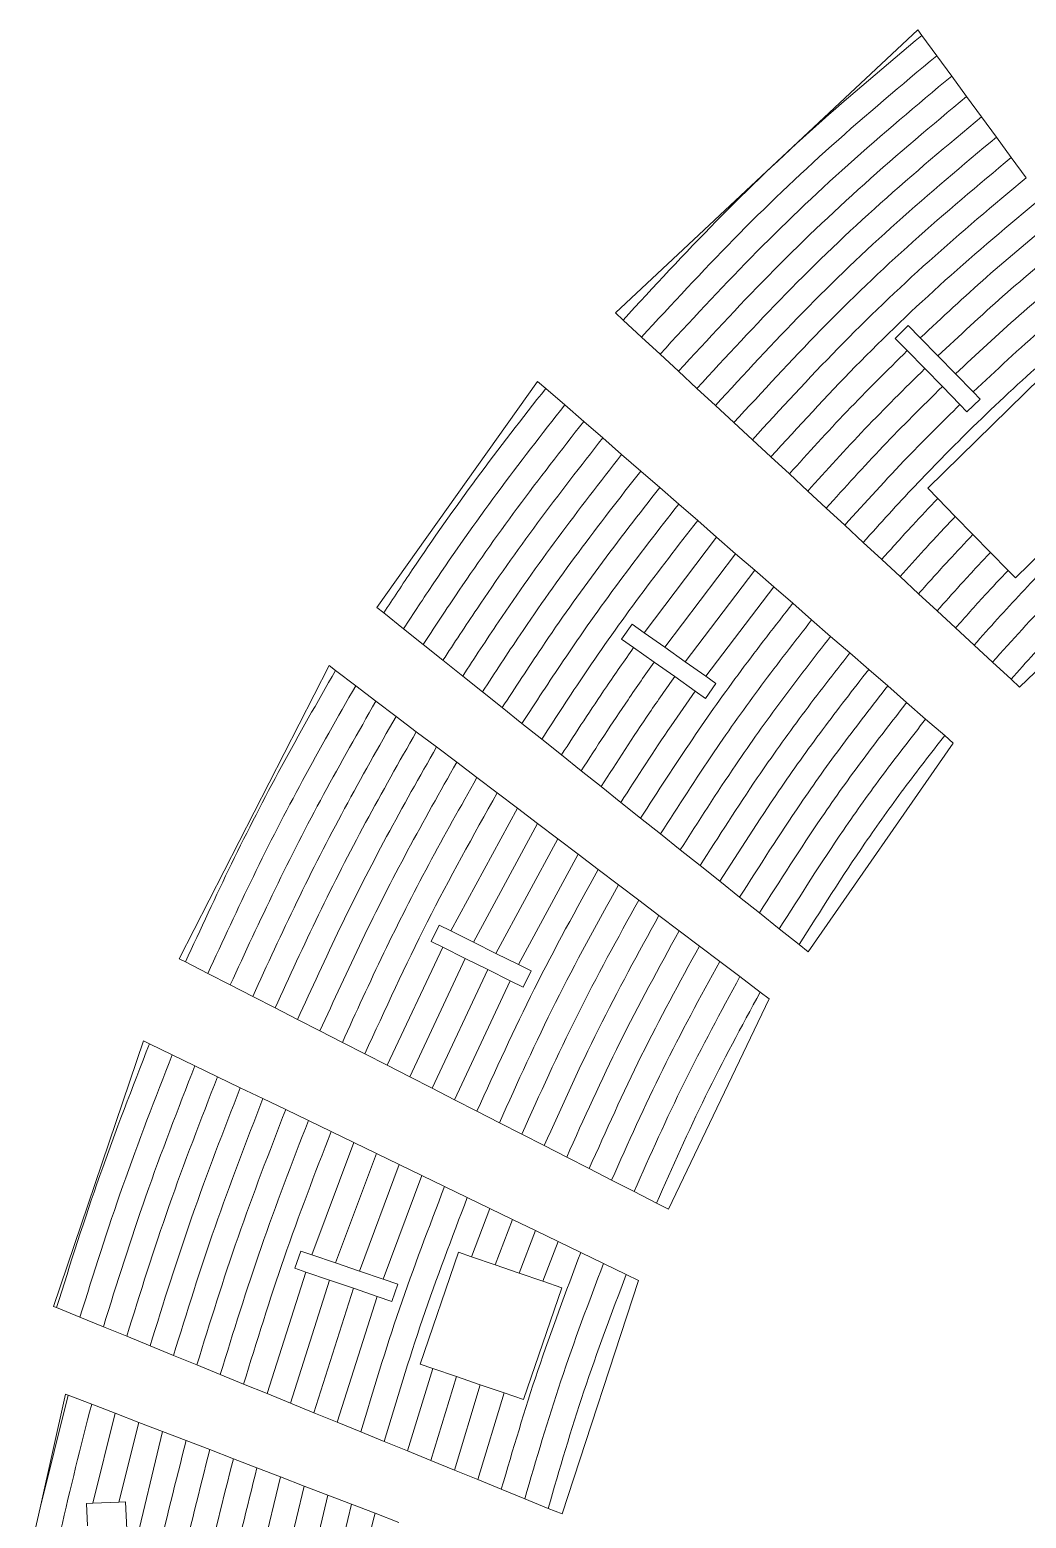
# Model space of a CAD drawing. Header units: millimetres. Extents: x -2136 to 2622, y -2915 to 1925.
# Drawn here: x -1646.4 to -1482.1, y -2091.1 to -1845.8 of the extents above; entities that cross this region are included whole.
import ezdxf

# ---------------------------------------------------------------- set-up
doc = ezdxf.new("R2010")
doc.units = ezdxf.units.MM

msp = doc.modelspace()

# ---------------------------------------------------------------- linework, layer by layer
at = {"color": 7, "linetype": 'Continuous', "lineweight": 15}
for p, q in [((-1549.87, -1892.46), (-1500.02, -1845.82)), ((-1500.02, -1845.82), (-1499.35, -1846.74)), ((-1496.89, -1850.09), (-1499.35, -1846.74)), ((-1496.89, -1850.09), (-1494.43, -1853.44)), ((-1491.97, -1856.8), (-1494.43, -1853.44)), ((-1491.97, -1856.8), (-1489.51, -1860.15)), ((-1487.06, -1863.5), (-1489.51, -1860.15)), ((-1487.06, -1863.5), (-1484.6, -1866.85)), ((-1482.14, -1870.2), (-1484.6, -1866.85)), ((-1548.59, -1893.64), (-1549.87, -1892.46)), ((-1548.59, -1893.64), (-1545.55, -1896.45)), ((-1501.58, -1894.57), (-1503.73, -1896.67)), ((-1499.6, -1896.6), (-1501.58, -1894.57)), ((-1542.5, -1899.27), (-1545.55, -1896.45)), ((-1503.73, -1896.67), (-1501.76, -1898.68)), ((-1499.6, -1896.6), (-1496.7, -1899.57)), ((-1542.5, -1899.27), (-1539.46, -1902.09)), ((-1498.86, -1901.65), (-1501.76, -1898.68)), ((-1498.38, -1921.35), (-1477.03, -1900.49)), ((-1493.81, -1902.53), (-1496.7, -1899.57)), ((-1536.42, -1904.91), (-1539.46, -1902.09)), ((-1498.86, -1901.65), (-1495.97, -1904.61)), ((-1493.81, -1902.53), (-1490.91, -1905.5)), ((-1589.21, -1941), (-1562.68, -1903.75)), ((-1562.68, -1903.75), (-1561.35, -1904.91)), ((-1558.22, -1907.64), (-1561.35, -1904.91)), ((-1536.42, -1904.91), (-1533.37, -1907.73)), ((-1493.07, -1907.58), (-1495.97, -1904.61)), ((-1558.22, -1907.64), (-1555.09, -1910.36)), ((-1530.33, -1910.55), (-1533.37, -1907.73)), ((-1493.07, -1907.58), (-1491.91, -1908.77)), ((-1491.91, -1908.77), (-1489.76, -1906.67)), ((-1489.76, -1906.67), (-1490.91, -1905.5)), ((-1551.96, -1913.08), (-1555.09, -1910.36)), ((-1530.33, -1910.55), (-1527.28, -1913.36)), ((-1551.96, -1913.08), (-1548.83, -1915.81)), ((-1524.24, -1916.18), (-1527.28, -1913.36)), ((-1462.58, -1915.27), (-1483.93, -1936.14)), ((-1545.69, -1918.53), (-1548.83, -1915.81)), ((-1524.24, -1916.18), (-1521.19, -1919)), ((-1545.69, -1918.53), (-1542.56, -1921.26)), ((-1518.15, -1921.82), (-1521.19, -1919)), ((-1446.59, -1918.67), (-1483.23, -1954.14)), ((-1539.43, -1923.98), (-1542.56, -1921.26)), ((-1518.15, -1921.82), (-1515.1, -1924.64)), ((-1496.73, -1923.04), (-1498.38, -1921.35)), ((-1539.43, -1923.98), (-1536.3, -1926.7)), ((-1512.06, -1927.46), (-1515.1, -1924.64)), ((-1493.83, -1926), (-1496.73, -1923.04)), ((-1533.17, -1929.43), (-1536.3, -1926.7)), ((-1512.06, -1927.46), (-1509.01, -1930.28)), ((-1490.94, -1928.97), (-1493.83, -1926)), ((-1533.17, -1929.43), (-1545.11, -1945.18)), ((-1533.17, -1929.43), (-1530.04, -1932.15)), ((-1488.04, -1931.94), (-1490.94, -1928.97)), ((-1541.73, -1947.57), (-1530.04, -1932.15)), ((-1526.9, -1934.88), (-1530.04, -1932.15)), ((-1505.97, -1933.09), (-1509.01, -1930.28)), ((-1485.14, -1934.9), (-1488.04, -1931.94)), ((-1526.9, -1934.88), (-1538.34, -1949.96)), ((-1526.9, -1934.88), (-1523.77, -1937.6)), ((-1505.97, -1933.09), (-1502.92, -1935.91)), ((-1483.93, -1936.14), (-1485.14, -1934.9)), ((-1499.88, -1938.73), (-1502.92, -1935.91)), ((-1534.96, -1952.34), (-1523.77, -1937.6)), ((-1520.64, -1940.32), (-1523.77, -1937.6)), ((-1499.88, -1938.73), (-1496.83, -1941.55)), ((-1588.06, -1941.91), (-1589.21, -1941)), ((-1588.06, -1941.91), (-1584.8, -1944.51)), ((-1520.64, -1940.32), (-1517.51, -1943.05)), ((-1493.78, -1944.37), (-1496.83, -1941.55)), ((-1581.54, -1947.11), (-1584.8, -1944.51)), ((-1547.1, -1943.77), (-1548.83, -1946.22)), ((-1545.11, -1945.18), (-1547.1, -1943.77)), ((-1514.38, -1945.77), (-1517.51, -1943.05)), ((-1493.78, -1944.37), (-1490.74, -1947.19)), ((-1581.54, -1947.11), (-1578.29, -1949.71)), ((-1548.83, -1946.22), (-1546.86, -1947.62)), ((-1545.11, -1945.18), (-1541.73, -1947.57)), ((-1514.38, -1945.77), (-1511.24, -1948.5)), ((-1543.47, -1950.01), (-1546.86, -1947.62)), ((-1538.34, -1949.96), (-1541.73, -1947.57)), ((-1508.11, -1951.22), (-1511.24, -1948.5)), ((-1487.69, -1950.01), (-1490.74, -1947.19)), ((-1621.78, -1998.88), (-1597.07, -1950.58)), ((-1597.07, -1950.58), (-1596, -1951.38)), ((-1592.67, -1953.9), (-1596, -1951.38)), ((-1575.03, -1952.31), (-1578.29, -1949.71)), ((-1543.47, -1950.01), (-1540.09, -1952.4)), ((-1538.34, -1949.96), (-1534.96, -1952.34)), ((-1508.11, -1951.22), (-1504.98, -1953.94)), ((-1487.69, -1950.01), (-1484.65, -1952.83)), ((-1592.67, -1953.9), (-1589.34, -1956.42)), ((-1575.03, -1952.31), (-1571.77, -1954.91)), ((-1536.7, -1954.78), (-1540.09, -1952.4)), ((-1535.01, -1955.98), (-1533.28, -1953.52)), ((-1533.28, -1953.52), (-1534.96, -1952.34)), ((-1501.85, -1956.67), (-1504.98, -1953.94)), ((-1483.23, -1954.14), (-1484.65, -1952.83)), ((-1586.01, -1958.94), (-1589.34, -1956.42)), ((-1568.52, -1957.5), (-1571.77, -1954.91)), ((-1536.7, -1954.78), (-1535.01, -1955.98)), ((-1501.85, -1956.67), (-1498.72, -1959.39)), ((-1586.01, -1958.94), (-1582.68, -1961.47)), ((-1568.52, -1957.5), (-1565.26, -1960.1)), ((-1495.58, -1962.12), (-1498.72, -1959.39)), ((-1579.35, -1963.99), (-1582.68, -1961.47)), ((-1562, -1962.7), (-1565.26, -1960.1)), ((-1579.35, -1963.99), (-1576.02, -1966.51)), ((-1562, -1962.7), (-1558.74, -1965.3)), ((-1494.17, -1963.34), (-1518.09, -1997.73)), ((-1495.58, -1962.12), (-1494.17, -1963.34)), ((-1572.68, -1969.03), (-1576.02, -1966.51)), ((-1555.48, -1967.91), (-1558.74, -1965.3)), ((-1572.68, -1969.03), (-1569.35, -1971.55)), ((-1555.48, -1967.91), (-1552.22, -1970.51)), ((-1566.02, -1974.07), (-1569.35, -1971.55)), ((-1548.96, -1973.11), (-1552.22, -1970.51)), ((-1566.02, -1974.07), (-1576.98, -1994.3)), ((-1566.02, -1974.07), (-1562.69, -1976.6)), ((-1548.96, -1973.11), (-1545.7, -1975.71)), ((-1573.27, -1996.15), (-1562.69, -1976.6)), ((-1559.35, -1979.12), (-1562.69, -1976.6)), ((-1542.43, -1978.31), (-1545.7, -1975.71)), ((-1542.43, -1978.31), (-1539.17, -1980.92)), ((-1559.35, -1979.12), (-1569.56, -1998)), ((-1559.35, -1979.12), (-1556.02, -1981.64)), ((-1535.91, -1983.52), (-1539.17, -1980.92)), ((-1565.85, -1999.84), (-1556.02, -1981.64)), ((-1552.68, -1984.16), (-1556.02, -1981.64)), ((-1535.91, -1983.52), (-1532.64, -1986.12)), ((-1552.68, -1984.16), (-1549.35, -1986.69)), ((-1529.38, -1988.73), (-1532.64, -1986.12)), ((-1546.02, -1989.21), (-1549.35, -1986.69)), ((-1529.38, -1988.73), (-1526.11, -1991.34)), ((-1546.02, -1989.21), (-1542.68, -1991.73)), ((-1578.89, -1993.35), (-1580.23, -1996.03)), ((-1576.98, -1994.3), (-1578.89, -1993.35)), ((-1539.34, -1994.26), (-1542.68, -1991.73)), ((-1522.84, -1993.94), (-1526.11, -1991.34)), ((-1580.23, -1996.03), (-1578.33, -1996.98)), ((-1576.98, -1994.3), (-1573.27, -1996.15)), ((-1569.56, -1998), (-1573.27, -1996.15)), ((-1539.34, -1994.26), (-1536.01, -1996.78)), ((-1522.84, -1993.94), (-1519.58, -1996.55)), ((-1578.33, -1996.98), (-1587.47, -2016.43)), ((-1574.62, -1998.83), (-1578.33, -1996.98)), ((-1569.56, -1998), (-1565.85, -1999.84)), ((-1532.67, -1999.31), (-1536.01, -1996.78)), ((-1518.09, -1997.73), (-1519.58, -1996.55)), ((-1620.73, -1999.41), (-1621.78, -1998.88)), ((-1620.73, -1999.41), (-1617.04, -2001.3)), ((-1583.77, -2018.32), (-1574.62, -1998.83)), ((-1570.91, -2000.67), (-1580.08, -2020.21)), ((-1574.62, -1998.83), (-1570.91, -2000.67)), ((-1567.2, -2002.52), (-1570.91, -2000.67)), ((-1563.75, -2000.89), (-1565.85, -1999.84)), ((-1565.09, -2003.57), (-1563.75, -2000.89)), ((-1532.67, -1999.31), (-1529.33, -2001.83)), ((-1613.34, -2003.19), (-1617.04, -2001.3)), ((-1613.34, -2003.19), (-1609.65, -2005.09)), ((-1576.38, -2022.11), (-1567.2, -2002.52)), ((-1567.2, -2002.52), (-1565.09, -2003.57)), ((-1526, -2004.36), (-1529.33, -2001.83)), ((-1605.95, -2006.98), (-1609.65, -2005.09)), ((-1524.52, -2005.48), (-1541.09, -2040.16)), ((-1526, -2004.36), (-1524.52, -2005.48)), ((-1605.95, -2006.98), (-1602.26, -2008.87)), ((-1598.56, -2010.76), (-1602.26, -2008.87)), ((-1598.56, -2010.76), (-1594.86, -2012.65)), ((-1642.48, -2056.16), (-1627.67, -2012.39)), ((-1627.67, -2012.39), (-1626.66, -2012.88)), ((-1622.92, -2014.69), (-1626.66, -2012.88)), ((-1591.17, -2014.54), (-1594.86, -2012.65)), ((-1622.92, -2014.69), (-1619.18, -2016.5)), ((-1591.17, -2014.54), (-1587.47, -2016.43)), ((-1615.44, -2018.31), (-1619.18, -2016.5)), ((-1583.77, -2018.32), (-1587.47, -2016.43)), ((-1615.44, -2018.31), (-1611.7, -2020.12)), ((-1607.96, -2021.93), (-1611.7, -2020.12)), ((-1583.77, -2018.32), (-1580.08, -2020.21)), ((-1576.38, -2022.11), (-1580.08, -2020.21)), ((-1607.96, -2021.93), (-1604.21, -2023.74)), ((-1576.38, -2022.11), (-1572.68, -2024)), ((-1600.47, -2025.55), (-1604.21, -2023.74)), ((-1600.47, -2025.55), (-1596.73, -2027.36)), ((-1568.98, -2025.89), (-1572.68, -2024)), ((-1592.99, -2029.17), (-1596.73, -2027.36)), ((-1568.98, -2025.89), (-1565.29, -2027.78)), ((-1561.59, -2029.67), (-1565.29, -2027.78)), ((-1592.99, -2029.17), (-1599.91, -2047.65)), ((-1592.99, -2029.17), (-1589.25, -2030.99)), ((-1561.59, -2029.67), (-1557.89, -2031.57)), ((-1595.99, -2049), (-1589.25, -2030.99)), ((-1585.51, -2032.8), (-1592.07, -2050.34)), ((-1585.51, -2032.8), (-1589.25, -2030.99)), ((-1585.51, -2032.8), (-1581.76, -2034.61)), ((-1554.19, -2033.46), (-1557.89, -2031.57)), ((-1588.15, -2051.69), (-1581.76, -2034.61)), ((-1578.02, -2036.42), (-1581.76, -2034.61)), ((-1554.19, -2033.46), (-1550.49, -2035.35)), ((-1546.79, -2037.24), (-1550.49, -2035.35)), ((-1578.02, -2036.42), (-1574.28, -2038.23)), ((-1546.79, -2037.24), (-1543.09, -2039.14)), ((-1570.54, -2040.04), (-1574.28, -2038.23)), ((-1570.54, -2040.04), (-1573.59, -2047.97)), ((-1570.54, -2040.04), (-1566.8, -2041.85)), ((-1541.09, -2040.16), (-1543.09, -2039.14)), ((-1569.66, -2049.31), (-1566.8, -2041.85)), ((-1563.05, -2043.66), (-1566.8, -2041.85)), ((-1563.05, -2043.66), (-1565.74, -2050.66)), ((-1563.05, -2043.66), (-1559.31, -2045.47)), ((-1601.73, -2047.03), (-1602.71, -2049.87)), ((-1599.91, -2047.65), (-1601.73, -2047.03)), ((-1599.91, -2047.65), (-1595.99, -2049)), ((-1582.04, -2065.67), (-1575.71, -2047.24)), ((-1575.71, -2047.24), (-1573.59, -2047.97)), ((-1561.82, -2052), (-1559.31, -2045.47)), ((-1555.57, -2047.28), (-1559.31, -2045.47)), ((-1555.57, -2047.28), (-1551.83, -2049.09)), ((-1602.71, -2049.87), (-1600.89, -2050.49)), ((-1592.07, -2050.34), (-1595.99, -2049)), ((-1573.59, -2047.97), (-1569.66, -2049.31)), ((-1569.66, -2049.31), (-1565.74, -2050.66)), ((-1548.08, -2050.9), (-1551.83, -2049.09)), ((-1600.89, -2050.49), (-1607.28, -2070.52)), ((-1603.42, -2072.1), (-1596.97, -2051.83)), ((-1596.97, -2051.83), (-1600.89, -2050.49)), ((-1596.97, -2051.83), (-1593.05, -2053.18)), ((-1592.07, -2050.34), (-1588.15, -2051.69)), ((-1585.73, -2052.52), (-1588.15, -2051.69)), ((-1586.7, -2055.36), (-1585.73, -2052.52)), ((-1565.74, -2050.66), (-1561.82, -2052)), ((-1561.82, -2052), (-1558.69, -2053.08)), ((-1546.08, -2051.87), (-1558.66, -2090.36)), ((-1548.08, -2050.9), (-1546.08, -2051.87)), ((-1593.05, -2053.18), (-1599.56, -2073.67)), ((-1595.7, -2075.25), (-1589.13, -2054.52)), ((-1589.13, -2054.52), (-1593.05, -2053.18)), ((-1589.13, -2054.52), (-1586.7, -2055.36)), ((-1558.69, -2053.08), (-1565.01, -2071.51)), ((-1641.98, -2056.36), (-1642.48, -2056.16)), ((-1641.98, -2056.36), (-1638.13, -2057.93)), ((-1634.27, -2059.51), (-1638.13, -2057.93)), ((-1634.27, -2059.51), (-1630.42, -2061.08)), ((-1626.56, -2062.65), (-1630.42, -2061.08)), ((-1626.56, -2062.65), (-1622.71, -2064.23)), ((-1618.85, -2065.8), (-1622.71, -2064.23)), ((-1618.85, -2065.8), (-1614.99, -2067.37)), ((-1579.98, -2066.38), (-1584.12, -2079.97)), ((-1579.98, -2066.38), (-1582.04, -2065.67)), ((-1576.06, -2067.72), (-1579.98, -2066.38)), ((-1611.14, -2068.95), (-1614.99, -2067.37)), ((-1611.14, -2068.95), (-1607.28, -2070.52)), ((-1580.26, -2081.55), (-1576.06, -2067.72)), ((-1572.14, -2069.07), (-1576.4, -2083.12)), ((-1572.14, -2069.07), (-1576.06, -2067.72)), ((-1568.22, -2070.41), (-1572.14, -2069.07)), ((-1644.7, -2089.32), (-1640.53, -2070.59)), ((-1644.7, -2089.32), (-1640.08, -2070.76)), ((-1640.53, -2070.59), (-1640.08, -2070.76)), ((-1636.19, -2072.26), (-1640.08, -2070.76)), ((-1603.42, -2072.1), (-1607.28, -2070.52)), ((-1603.42, -2072.1), (-1599.56, -2073.67)), ((-1572.54, -2084.7), (-1568.22, -2070.41)), ((-1565.01, -2071.51), (-1568.22, -2070.41)), ((-1636.19, -2072.26), (-1632.3, -2073.76)), ((-1636.01, -2088.58), (-1632.3, -2073.76)), ((-1628.41, -2075.26), (-1632.3, -2073.76)), ((-1595.7, -2075.25), (-1599.56, -2073.67)), ((-1628.41, -2075.26), (-1631.71, -2088.4)), ((-1630.52, -2101.98), (-1624.51, -2076.76)), ((-1628.41, -2075.26), (-1624.51, -2076.76)), ((-1620.62, -2078.25), (-1624.51, -2076.76)), ((-1595.7, -2075.25), (-1591.84, -2076.82)), ((-1587.98, -2078.4), (-1591.84, -2076.82)), ((-1620.62, -2078.25), (-1616.73, -2079.75)), ((-1587.98, -2078.4), (-1584.12, -2079.97)), ((-1612.84, -2081.25), (-1616.73, -2079.75)), ((-1612.84, -2081.25), (-1608.94, -2082.75)), ((-1580.26, -2081.55), (-1584.12, -2079.97)), ((-1580.26, -2081.55), (-1576.4, -2083.12)), ((-1605.05, -2084.25), (-1609.22, -2101.55)), ((-1605.05, -2084.25), (-1608.94, -2082.75)), ((-1605.05, -2084.25), (-1601.16, -2085.75)), ((-1572.54, -2084.7), (-1576.4, -2083.12)), ((-1605.17, -2102.43), (-1601.16, -2085.75)), ((-1597.26, -2087.25), (-1601.16, -2085.75)), ((-1572.54, -2084.7), (-1568.67, -2086.28)), ((-1564.81, -2087.85), (-1568.67, -2086.28)), ((-1644.7, -2089.32), (-1646.4, -2096.97)), ((-1637.04, -2088.62), (-1636.01, -2088.58)), ((-1636.88, -2092.32), (-1637.04, -2088.62)), ((-1636.01, -2088.58), (-1631.71, -2088.4)), ((-1631.71, -2088.4), (-1630.61, -2088.35)), ((-1630.61, -2088.35), (-1630.42, -2092.9)), ((-1597.26, -2087.25), (-1601.12, -2103.31)), ((-1597.26, -2087.25), (-1593.37, -2088.75)), ((-1597.07, -2104.18), (-1593.37, -2088.75)), ((-1589.48, -2090.25), (-1593.37, -2088.75)), ((-1564.81, -2087.85), (-1560.94, -2089.43)), ((-1589.48, -2090.25), (-1585.58, -2091.75)), ((-1558.66, -2090.36), (-1560.94, -2089.43))]:
    msp.add_line(p, q, dxfattribs=at)
for points, knots in [([(-1548.59, -1893.64), (-1543.53, -1888.16), (-1533.33, -1877.13), (-1516.92, -1861.44), (-1505.23, -1851.67), (-1499.35, -1846.74)], [0, 0, 0, 0, 0.328725, 0.66179, 1, 1, 1, 1]), ([(-1496.89, -1850.09), (-1502.7, -1854.96), (-1514.25, -1864.62), (-1530.47, -1880.13), (-1540.54, -1891.04), (-1545.55, -1896.45)], [0, 0, 0, 0, 0.338088, 0.671156, 1, 1, 1, 1]), ([(-1542.5, -1899.27), (-1537.56, -1893.92), (-1527.61, -1883.13), (-1511.58, -1867.8), (-1500.17, -1858.25), (-1494.43, -1853.44)], [0, 0, 0, 0, 0.328967, 0.662037, 1, 1, 1, 1]), ([(-1491.97, -1856.8), (-1497.65, -1861.55), (-1508.91, -1870.98), (-1524.74, -1886.13), (-1534.57, -1896.79), (-1539.46, -1902.09)], [0, 0, 0, 0, 0.337832, 0.670905, 1, 1, 1, 1]), ([(-1536.42, -1904.91), (-1531.59, -1899.67), (-1521.88, -1889.13), (-1506.24, -1874.16), (-1495.12, -1864.84), (-1489.51, -1860.15)], [0, 0, 0, 0, 0.329228, 0.662303, 1, 1, 1, 1]), ([(-1487.06, -1863.5), (-1492.59, -1868.13), (-1503.57, -1877.33), (-1519.01, -1892.13), (-1528.6, -1902.55), (-1533.37, -1907.73)], [0, 0, 0, 0, 0.337558, 0.670636, 1, 1, 1, 1]), ([(-1530.33, -1910.55), (-1525.62, -1905.43), (-1516.15, -1895.13), (-1500.9, -1880.51), (-1490.06, -1871.42), (-1484.6, -1866.85)], [0, 0, 0, 0, 0.329506, 0.662586, 1, 1, 1, 1]), ([(-1482.14, -1870.2), (-1487.53, -1874.72), (-1498.24, -1883.69), (-1513.29, -1898.13), (-1522.63, -1908.3), (-1527.28, -1913.36)], [0, 0, 0, 0, 0.337264, 0.670347, 1, 1, 1, 1]), ([(-1524.24, -1916.18), (-1519.65, -1911.18), (-1510.42, -1901.13), (-1495.57, -1886.87), (-1485, -1878.01), (-1479.68, -1873.55)], [0, 0, 0, 0, 0.3298046, 0.6628913, 1, 1, 1, 1]), ([(-1477.22, -1876.91), (-1481.07, -1880.09), (-1488.73, -1886.42), (-1495.99, -1893.22), (-1499.6, -1896.6)], [0, 0, 0, 0, 0.502299, 1, 1, 1, 1]), ([(-1496.7, -1899.57), (-1493.16, -1896.25), (-1486.05, -1889.59), (-1478.54, -1883.38), (-1474.76, -1880.26)], [0, 0, 0, 0, 0.497802, 1, 1, 1, 1]), ([(-1472.31, -1883.61), (-1476, -1886.67), (-1483.36, -1892.75), (-1490.33, -1899.28), (-1493.81, -1902.53)], [0, 0, 0, 0, 0.502093, 1, 1, 1, 1]), ([(-1490.91, -1905.5), (-1487.09, -1901.93), (-1480.25, -1895.55), (-1473.04, -1889.59), (-1469.85, -1886.96)], [0, 0, 0, 0, 0.5580128, 1, 1, 1, 1]), ([(-1467.39, -1890.31), (-1471.57, -1893.8), (-1479.9, -1900.74), (-1490.86, -1911.08), (-1500.56, -1920.91), (-1506.2, -1927.16), (-1509.01, -1930.28)], [0, 0, 0, 0, 0.2826847, 0.5630037, 0.7820845, 1, 1, 1, 1]), ([(-1501.76, -1898.68), (-1505.1, -1901.99), (-1511.77, -1908.59), (-1518.06, -1915.54), (-1521.19, -1919)], [0, 0, 0, 0, 0.501711, 1, 1, 1, 1]), ([(-1518.15, -1921.82), (-1515.04, -1918.38), (-1508.8, -1911.48), (-1502.18, -1904.93), (-1498.86, -1901.65)], [0, 0, 0, 0, 0.4983616, 1, 1, 1, 1]), ([(-1588.06, -1941.91), (-1586.49, -1939.54), (-1581.56, -1932.04), (-1572.81, -1919.59), (-1565.19, -1909.83), (-1561.35, -1904.91)], [0, 0, 0, 0, 0.186742, 0.589829, 1, 1, 1, 1]), ([(-1495.97, -1904.61), (-1499.26, -1907.87), (-1505.83, -1914.37), (-1512.02, -1921.22), (-1515.1, -1924.64)], [0, 0, 0, 0, 0.501562, 1, 1, 1, 1]), ([(-1558.22, -1907.64), (-1561.99, -1912.46), (-1569.45, -1922.03), (-1578.17, -1934.43), (-1583.14, -1941.98), (-1584.8, -1944.51)], [0, 0, 0, 0, 0.4036131, 0.8004134, 1, 1, 1, 1]), ([(-1512.06, -1927.46), (-1508.62, -1923.66), (-1502.47, -1916.86), (-1495.95, -1910.42), (-1493.07, -1907.58)], [0, 0, 0, 0, 0.55856, 1, 1, 1, 1]), ([(-1581.54, -1947.11), (-1579.78, -1944.43), (-1574.79, -1936.82), (-1566.09, -1924.46), (-1558.78, -1915.09), (-1555.09, -1910.36)], [0, 0, 0, 0, 0.212517, 0.602986, 1, 1, 1, 1]), ([(-1452.64, -1910.42), (-1456.46, -1913.61), (-1464.08, -1919.97), (-1474.1, -1929.47), (-1482.99, -1938.54), (-1488.16, -1944.31), (-1490.74, -1947.19)], [0, 0, 0, 0, 0.281497, 0.561572, 0.78113, 1, 1, 1, 1]), ([(-1551.96, -1913.08), (-1555.57, -1917.71), (-1562.74, -1926.9), (-1571.4, -1939.2), (-1576.43, -1946.87), (-1578.29, -1949.71)], [0, 0, 0, 0, 0.390374, 0.774471, 1, 1, 1, 1]), ([(-1487.69, -1950.01), (-1484.45, -1946.4), (-1477.95, -1939.17), (-1468.3, -1929.63), (-1459.05, -1921.14), (-1453.14, -1916.23), (-1450.18, -1913.77)], [0, 0, 0, 0, 0.2789342, 0.5586026, 0.778863, 1, 1, 1, 1]), ([(-1575.03, -1952.31), (-1573.07, -1949.31), (-1568.02, -1941.59), (-1559.38, -1929.34), (-1552.36, -1920.34), (-1548.83, -1915.81)], [0, 0, 0, 0, 0.238627, 0.616307, 1, 1, 1, 1]), ([(-1447.72, -1917.12), (-1451.42, -1920.21), (-1458.8, -1926.38), (-1468.51, -1935.6), (-1477.13, -1944.41), (-1482.14, -1950.03), (-1484.65, -1952.83)], [0, 0, 0, 0, 0.2810265, 0.5610055, 0.780754, 1, 1, 1, 1]), ([(-1545.69, -1918.53), (-1549.15, -1922.97), (-1556.02, -1931.78), (-1564.63, -1943.98), (-1569.72, -1951.76), (-1571.77, -1954.91)], [0, 0, 0, 0, 0.376969, 0.748189, 1, 1, 1, 1]), ([(-1568.52, -1957.5), (-1566.36, -1954.2), (-1561.25, -1946.36), (-1552.67, -1934.21), (-1545.95, -1925.6), (-1542.56, -1921.26)], [0, 0, 0, 0, 0.2650808, 0.6297947, 1, 1, 1, 1]), ([(-1539.43, -1923.98), (-1542.74, -1928.22), (-1549.31, -1936.65), (-1557.86, -1948.75), (-1563.01, -1956.65), (-1565.26, -1960.1)], [0, 0, 0, 0, 0.363399, 0.721565, 1, 1, 1, 1]), ([(-1505.97, -1933.09), (-1504.27, -1931.2), (-1501.24, -1927.8), (-1498.11, -1924.5), (-1496.73, -1923.04)], [0, 0, 0, 0, 0.5590214, 1, 1, 1, 1]), ([(-1562, -1962.7), (-1559.65, -1959.09), (-1554.48, -1951.14), (-1545.95, -1939.09), (-1539.53, -1930.85), (-1536.3, -1926.7)], [0, 0, 0, 0, 0.291876, 0.643449, 1, 1, 1, 1]), ([(-1493.83, -1926), (-1495.56, -1927.83), (-1498.63, -1931.1), (-1501.61, -1934.44), (-1502.92, -1935.91)], [0, 0, 0, 0, 0.560992, 1, 1, 1, 1]), ([(-1499.88, -1938.73), (-1498.24, -1936.89), (-1495.3, -1933.6), (-1492.27, -1930.39), (-1490.94, -1928.97)], [0, 0, 0, 0, 0.559088, 1, 1, 1, 1]), ([(-1488.04, -1931.94), (-1489.71, -1933.71), (-1492.68, -1936.88), (-1495.56, -1940.13), (-1496.83, -1941.55)], [0, 0, 0, 0, 0.560928, 1, 1, 1, 1]), ([(-1493.78, -1944.37), (-1492.2, -1942.58), (-1489.36, -1939.39), (-1486.43, -1936.28), (-1485.14, -1934.9)], [0, 0, 0, 0, 0.5591562, 1, 1, 1, 1]), ([(-1520.64, -1940.32), (-1523.5, -1943.99), (-1529.18, -1951.29), (-1537.56, -1963.08), (-1542.87, -1971.33), (-1545.7, -1975.71)], [0, 0, 0, 0, 0.321684, 0.639622, 1, 1, 1, 1]), ([(-1542.43, -1978.31), (-1539.52, -1973.78), (-1534.18, -1965.47), (-1525.83, -1953.73), (-1520.29, -1946.62), (-1517.51, -1943.05)], [0, 0, 0, 0, 0.374339, 0.685414, 1, 1, 1, 1]), ([(-1514.38, -1945.77), (-1517.09, -1949.25), (-1522.48, -1956.17), (-1530.8, -1967.86), (-1536.16, -1976.23), (-1539.17, -1980.92)], [0, 0, 0, 0, 0.307447, 0.611614, 1, 1, 1, 1]), ([(-1546.86, -1947.62), (-1548.36, -1949.76), (-1552.45, -1955.57), (-1556.3, -1961.54), (-1558.74, -1965.3)], [0, 0, 0, 0, 0.368298, 1, 1, 1, 1]), ([(-1535.91, -1983.52), (-1532.81, -1978.68), (-1527.42, -1970.26), (-1519.12, -1958.62), (-1513.88, -1951.88), (-1511.24, -1948.5)], [0, 0, 0, 0, 0.402519, 0.699734, 1, 1, 1, 1]), ([(-1620.73, -1999.41), (-1618.24, -1994), (-1613.23, -1983.13), (-1604.99, -1967.1), (-1599.01, -1956.63), (-1596, -1951.38)], [0, 0, 0, 0, 0.330975, 0.664246, 1, 1, 1, 1]), ([(-1555.48, -1967.91), (-1552.95, -1963.98), (-1549.05, -1957.94), (-1544.92, -1952.07), (-1543.47, -1950.01)], [0, 0, 0, 0, 0.649761, 1, 1, 1, 1]), ([(-1508.11, -1951.22), (-1510.67, -1954.51), (-1515.77, -1961.06), (-1524.04, -1972.65), (-1529.45, -1981.13), (-1532.64, -1986.12)], [0, 0, 0, 0, 0.293046, 0.583262, 1, 1, 1, 1]), ([(-1592.67, -1953.9), (-1595.63, -1959.09), (-1601.52, -1969.41), (-1609.64, -1985.23), (-1614.58, -1995.96), (-1617.04, -2001.3)], [0, 0, 0, 0, 0.3356638, 0.6689365, 1, 1, 1, 1]), ([(-1540.09, -1952.4), (-1541.48, -1954.37), (-1545.66, -1960.32), (-1549.59, -1966.43), (-1552.22, -1970.51)], [0, 0, 0, 0, 0.332633, 1, 1, 1, 1]), ([(-1529.38, -1988.73), (-1526.1, -1983.58), (-1520.66, -1975.04), (-1512.42, -1963.5), (-1507.47, -1957.14), (-1504.98, -1953.94)], [0, 0, 0, 0, 0.431043, 0.714216, 1, 1, 1, 1]), ([(-1613.34, -2003.19), (-1610.92, -1997.92), (-1606.05, -1987.33), (-1598.06, -1971.72), (-1592.25, -1961.54), (-1589.34, -1956.42)], [0, 0, 0, 0, 0.331153, 0.664429, 1, 1, 1, 1]), ([(-1548.96, -1973.11), (-1546.24, -1968.88), (-1542.26, -1962.69), (-1538.04, -1956.68), (-1536.7, -1954.78)], [0, 0, 0, 0, 0.684535, 1, 1, 1, 1]), ([(-1501.85, -1956.67), (-1504.26, -1959.77), (-1509.07, -1965.95), (-1517.28, -1977.43), (-1522.74, -1986.03), (-1526.11, -1991.34)], [0, 0, 0, 0, 0.278482, 0.554567, 1, 1, 1, 1]), ([(-1586.01, -1958.94), (-1588.88, -1963.99), (-1594.59, -1974.04), (-1602.47, -1989.44), (-1607.26, -1999.88), (-1609.65, -2005.09)], [0, 0, 0, 0, 0.335477, 0.668755, 1, 1, 1, 1]), ([(-1522.84, -1993.94), (-1519.38, -1988.48), (-1513.9, -1979.83), (-1505.72, -1968.39), (-1501.06, -1962.4), (-1498.72, -1959.39)], [0, 0, 0, 0, 0.459908, 0.728859, 1, 1, 1, 1]), ([(-1605.95, -2006.98), (-1603.6, -2001.84), (-1598.88, -1991.54), (-1591.13, -1976.35), (-1585.5, -1966.44), (-1582.68, -1961.47)], [0, 0, 0, 0, 0.331338, 0.664619, 1, 1, 1, 1]), ([(-1579.35, -1963.99), (-1582.13, -1968.89), (-1587.66, -1978.66), (-1595.3, -1993.64), (-1599.94, -2003.8), (-1602.26, -2008.87)], [0, 0, 0, 0, 0.335283, 0.668567, 1, 1, 1, 1]), ([(-1495.58, -1962.12), (-1497.85, -1965.03), (-1502.37, -1970.84), (-1510.52, -1982.22), (-1516.03, -1990.93), (-1519.58, -1996.55)], [0, 0, 0, 0, 0.263753, 0.525519, 1, 1, 1, 1]), ([(-1598.56, -2010.76), (-1596.28, -2005.76), (-1591.71, -1995.75), (-1584.2, -1980.98), (-1578.75, -1971.34), (-1576.02, -1966.51)], [0, 0, 0, 0, 0.33153, 0.664816, 1, 1, 1, 1]), ([(-1572.68, -1969.03), (-1575.37, -1973.79), (-1580.73, -1983.29), (-1588.12, -1997.85), (-1592.62, -2007.72), (-1594.86, -2012.65)], [0, 0, 0, 0, 0.335081, 0.66837, 1, 1, 1, 1]), ([(-1591.17, -2014.54), (-1587.83, -2007.26), (-1581.14, -1992.63), (-1573.29, -1978.59), (-1569.35, -1971.55)], [0, 0, 0, 0, 0.498182, 1, 1, 1, 1]), ([(-1591.17, -2014.54), (-1587.83, -2007.26), (-1581.14, -1992.63), (-1573.29, -1978.59), (-1569.35, -1971.55)], [0, 0, 0, 0, 0.498182, 1, 1, 1, 1]), ([(-1552.68, -1984.16), (-1556.29, -1990.69), (-1563.49, -2003.7), (-1569.62, -2017.24), (-1572.68, -2024)], [0, 0, 0, 0, 0.501199, 1, 1, 1, 1]), ([(-1552.68, -1984.16), (-1556.29, -1990.69), (-1563.49, -2003.7), (-1569.62, -2017.24), (-1572.68, -2024)], [0, 0, 0, 0, 0.501199, 1, 1, 1, 1]), ([(-1568.98, -2025.89), (-1565.98, -2019.24), (-1559.96, -2005.91), (-1552.89, -1993.1), (-1549.35, -1986.69)], [0, 0, 0, 0, 0.4989349, 1, 1, 1, 1]), ([(-1546.02, -1989.21), (-1549.49, -1995.52), (-1556.42, -2008.13), (-1562.34, -2021.24), (-1565.29, -2027.78)], [0, 0, 0, 0, 0.50093, 1, 1, 1, 1]), ([(-1561.59, -2029.67), (-1558.69, -2023.24), (-1552.89, -2010.34), (-1546.09, -1997.94), (-1542.68, -1991.73)], [0, 0, 0, 0, 0.499209, 1, 1, 1, 1]), ([(-1539.34, -1994.26), (-1542.69, -2000.36), (-1549.36, -2012.55), (-1555.05, -2025.23), (-1557.89, -2031.57)], [0, 0, 0, 0, 0.500648, 1, 1, 1, 1]), ([(-1554.19, -2033.46), (-1551.4, -2027.23), (-1545.83, -2014.77), (-1539.28, -2002.78), (-1536.01, -1996.78)], [0, 0, 0, 0, 0.4995, 1, 1, 1, 1]), ([(-1532.67, -1999.31), (-1535.88, -2005.2), (-1542.29, -2016.98), (-1547.76, -2029.23), (-1550.49, -2035.35)], [0, 0, 0, 0, 0.500351, 1, 1, 1, 1]), ([(-1532.67, -1999.31), (-1535.88, -2005.2), (-1542.29, -2016.98), (-1547.76, -2029.23), (-1550.49, -2035.35)], [0, 0, 0, 0, 0.500351, 1, 1, 1, 1]), ([(-1546.79, -2037.24), (-1544.11, -2031.23), (-1538.76, -2019.2), (-1532.48, -2007.62), (-1529.33, -2001.83)], [0, 0, 0, 0, 0.499803, 1, 1, 1, 1]), ([(-1526, -2004.36), (-1529.07, -2010.04), (-1535.22, -2021.41), (-1540.47, -2033.23), (-1543.09, -2039.14)], [0, 0, 0, 0, 0.500039, 1, 1, 1, 1]), ([(-1641.98, -2056.36), (-1639.69, -2049.09), (-1635.06, -2034.42), (-1629.47, -2020.1), (-1626.66, -2012.88)], [0, 0, 0, 0, 0.496225, 1, 1, 1, 1]), ([(-1641.98, -2056.36), (-1639.69, -2049.09), (-1635.06, -2034.42), (-1629.47, -2020.1), (-1626.66, -2012.88)], [0, 0, 0, 0, 0.496225, 1, 1, 1, 1]), ([(-1622.92, -2014.69), (-1625.71, -2021.87), (-1631.26, -2036.12), (-1635.85, -2050.7), (-1638.13, -2057.93)], [0, 0, 0, 0, 0.503747, 1, 1, 1, 1]), ([(-1634.27, -2059.51), (-1632.01, -2052.31), (-1627.46, -2037.81), (-1621.95, -2023.64), (-1619.18, -2016.5)], [0, 0, 0, 0, 0.496282, 1, 1, 1, 1]), ([(-1615.44, -2018.31), (-1618.19, -2025.41), (-1623.66, -2039.5), (-1628.18, -2053.92), (-1630.42, -2061.08)], [0, 0, 0, 0, 0.503686, 1, 1, 1, 1]), ([(-1626.56, -2062.65), (-1624.34, -2055.53), (-1619.87, -2041.19), (-1614.43, -2027.18), (-1611.7, -2020.12)], [0, 0, 0, 0, 0.496346, 1, 1, 1, 1]), ([(-1607.96, -2021.93), (-1610.67, -2028.95), (-1616.07, -2042.88), (-1620.5, -2057.15), (-1622.71, -2064.23)], [0, 0, 0, 0, 0.503618, 1, 1, 1, 1]), ([(-1618.85, -2065.8), (-1616.67, -2058.76), (-1612.27, -2044.57), (-1606.91, -2030.72), (-1604.21, -2023.74)], [0, 0, 0, 0, 0.4964181, 1, 1, 1, 1]), ([(-1618.85, -2065.8), (-1616.67, -2058.76), (-1612.27, -2044.57), (-1606.91, -2030.72), (-1604.21, -2023.74)], [0, 0, 0, 0, 0.4964181, 1, 1, 1, 1]), ([(-1600.47, -2025.55), (-1603.15, -2032.49), (-1608.47, -2046.26), (-1612.83, -2060.37), (-1614.99, -2067.37)], [0, 0, 0, 0, 0.5035433, 1, 1, 1, 1]), ([(-1611.14, -2068.95), (-1608.99, -2061.98), (-1604.67, -2047.96), (-1599.39, -2034.26), (-1596.73, -2027.36)], [0, 0, 0, 0, 0.496497, 1, 1, 1, 1]), ([(-1611.14, -2068.95), (-1608.99, -2061.98), (-1604.67, -2047.96), (-1599.39, -2034.26), (-1596.73, -2027.36)], [0, 0, 0, 0, 0.496497, 1, 1, 1, 1]), ([(-1578.02, -2036.42), (-1580.58, -2043.11), (-1585.67, -2056.41), (-1589.79, -2070.05), (-1591.84, -2076.82)], [0, 0, 0, 0, 0.503263, 1, 1, 1, 1]), ([(-1578.02, -2036.42), (-1580.58, -2043.11), (-1585.67, -2056.41), (-1589.79, -2070.05), (-1591.84, -2076.82)], [0, 0, 0, 0, 0.503263, 1, 1, 1, 1]), ([(-1587.98, -2078.4), (-1585.95, -2071.66), (-1581.87, -2058.11), (-1576.82, -2044.88), (-1574.28, -2038.23)], [0, 0, 0, 0, 0.496794, 1, 1, 1, 1]), ([(-1587.98, -2078.4), (-1585.95, -2071.66), (-1581.87, -2058.11), (-1576.82, -2044.88), (-1574.28, -2038.23)], [0, 0, 0, 0, 0.496794, 1, 1, 1, 1]), ([(-1555.57, -2047.28), (-1558.01, -2053.73), (-1562.86, -2066.57), (-1566.74, -2079.73), (-1568.67, -2086.28)], [0, 0, 0, 0, 0.502862, 1, 1, 1, 1]), ([(-1555.57, -2047.28), (-1558.01, -2053.73), (-1562.86, -2066.57), (-1566.74, -2079.73), (-1568.67, -2086.28)], [0, 0, 0, 0, 0.502862, 1, 1, 1, 1]), ([(-1564.81, -2087.85), (-1562.9, -2081.35), (-1559.06, -2068.26), (-1554.25, -2055.5), (-1551.83, -2049.09)], [0, 0, 0, 0, 0.49722, 1, 1, 1, 1]), ([(-1548.08, -2050.9), (-1550.48, -2057.28), (-1555.26, -2069.96), (-1559.06, -2082.96), (-1560.94, -2089.43)], [0, 0, 0, 0, 0.502695, 1, 1, 1, 1]), ([(-1636.19, -2072.26), (-1637.97, -2079.22), (-1641.52, -2093.09), (-1644.24, -2107.16), (-1645.6, -2114.17)], [0, 0, 0, 0, 0.50149, 1, 1, 1, 1]), ([(-1620.62, -2078.25), (-1622.32, -2084.96), (-1625.7, -2098.34), (-1628.27, -2111.89), (-1629.56, -2118.65)], [0, 0, 0, 0, 0.501273, 1, 1, 1, 1]), ([(-1625.55, -2119.77), (-1624.28, -2113.07), (-1621.75, -2099.65), (-1618.4, -2086.4), (-1616.73, -2079.75)], [0, 0, 0, 0, 0.4987821, 1, 1, 1, 1]), ([(-1612.84, -2081.25), (-1614.49, -2087.83), (-1617.79, -2100.96), (-1620.29, -2114.26), (-1621.54, -2120.89)], [0, 0, 0, 0, 0.501161, 1, 1, 1, 1]), ([(-1617.52, -2122.01), (-1616.3, -2115.44), (-1613.83, -2102.27), (-1610.58, -2089.27), (-1608.94, -2082.75)], [0, 0, 0, 0, 0.498897, 1, 1, 1, 1]), ([(-1589.48, -2090.25), (-1591, -2096.45), (-1594.04, -2108.82), (-1596.32, -2121.36), (-1597.46, -2127.62)], [0, 0, 0, 0, 0.500801, 1, 1, 1, 1])]:
    msp.add_open_spline(points, degree=3, knots=knots, dxfattribs=at)

doc.saveas('drawing.dxf')
